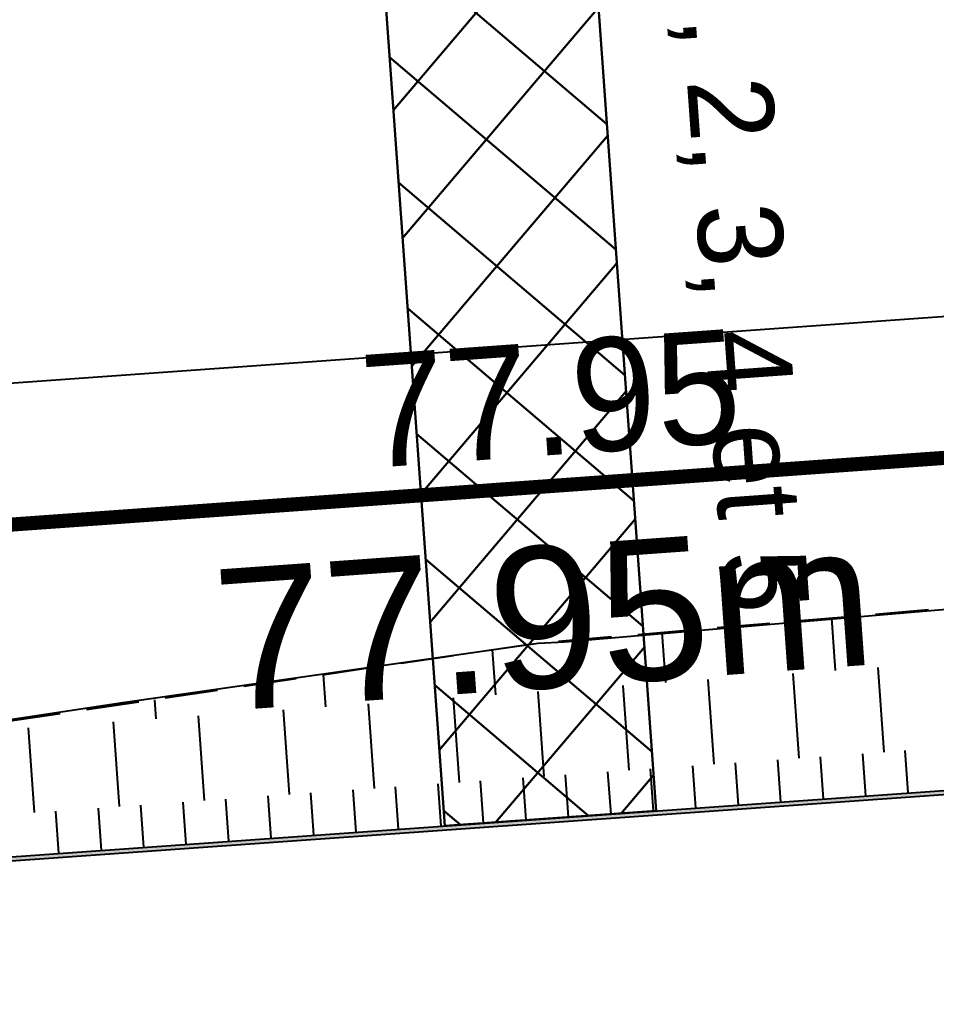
# Model space of a CAD drawing. Header units: metres. Extents: x 1851758 to 1852050, y 5187822 to 5188223.
# Drawn here: x 1851935.4 to 1851941.89, y 5187885.45 to 5187892.36 of the extents above; entities that cross this region are included whole.
import ezdxf
from ezdxf.enums import TextEntityAlignment as Align

# ---------------------------------------------------------------- set-up
doc = ezdxf.new("R2010")
doc.units = ezdxf.units.M
doc.header["$LTSCALE"] = 2.5
doc.linetypes.add('L8', pattern=[0.225, 0.15, -0.075])
for name, color, linetype in [('PFM_VRD ET 2D', 7, 'CONTINUOUS'), ('PRO_VOI', 7, 'CONTINUOUS'), ('PRO_VOI_PLANCHETTES', 232, 'CONTINUOUS')]:
    doc.layers.add(name, color=color, linetype=linetype)
for name, color, linetype, lineweight in [('POUB', 7, 'CONTINUOUS', 30), ('PRO_PAR', 1, 'CONTINUOUS', 35), ('PRO_PAR_COT', 200, 'CONTINUOUS', 20), ('PRO_PAR_COT_DA', 150, 'CONTINUOUS', 20), ('PRO_PAR_DA', 1, 'CONTINUOUS', 35), ('PRO_PAR_SURF', 157, 'CONTINUOUS', 20)]:
    doc.layers.add(name, color=color, linetype=linetype, lineweight=lineweight)
doc.layers.add('PRO_PAR_CONT_DA', color=40, linetype='CONTINUOUS', plot=False)
doc.layers.add('PRO_PAR_CONT_DA_D', color=7, linetype='CONTINUOUS', plot=False)
doc.styles.add('_ECRITURE', font='NEWSGOTN.TTF')
doc.styles.add('Ecriture', font='NEWSGOTN.TTF')
doc.styles.get("Standard").update_dxf_attribs({"font": 'arial.ttf'})

msp = doc.modelspace()

# ---------------------------------------------------------------- hatches: boundary and pattern name
at = {"layer": 'POUB', "linetype": 'Continuous'}
h = msp.add_hatch(dxfattribs=at)
h.set_pattern_fill('ANSI37', color=32, scale=0.2)
h.set_pattern_definition([(49.6408, (1851854.909, 5187836.0582), (-0.4838697, 0.4112117), []), (139.6408, (1851854.909, 5187836.0582), (-0.4112117, -0.4838697), [])])
h.paths.add_polyline_path([(1851936.9058, 5187907.5813), (1851938.4019, 5187907.6887), (1851939.9048, 5187886.768), (1851938.4086, 5187886.6616)])
at = {"layer": 'PRO_VOI_PLANCHETTES'}
h = msp.add_hatch(color=256, dxfattribs=at)
h.dxf.hatch_style = 1
h.paths.add_polyline_path([(1851899.1364, 5187902.8628), (1851900.494, 5187883.9652), (1851977.1871, 5187889.4194), (1851978.221, 5187892.2356), (1851977.132, 5187910.471), (1851977.1619, 5187910.4732), (1851978.2513, 5187892.2311), (1851977.2085, 5187889.3908), (1851900.4662, 5187883.9331), (1851899.1065, 5187902.8607)])

# ---------------------------------------------------------------- linework, layer by layer
at = {"layer": 'PFM_VRD ET 2D', "flags": 128}
msp.add_lwpolyline([(1851922.7669, 5187885.5191), (1851936.1333, 5187887.5345), (1851939.0686, 5187887.9532), (1851939.2563, 5187887.9637), (1851953.17, 5187889.152), (1851953.7588, 5187889.1606), (1851956.6423, 5187889.1053), (1851969.1311, 5187889.4834)], dxfattribs=at)
at = {"layer": 'POUB', "color": 32, "flags": 128}
msp.add_lwpolyline([(1851936.9058, 5187907.5813), (1851938.4019, 5187907.6887), (1851939.9048, 5187886.768), (1851938.4086, 5187886.6616)], close=True, dxfattribs=at)
at = {"layer": 'PRO_PAR', "const_width": 0.1, "flags": 128}
msp.add_lwpolyline([(1851900.327, 5187886.29), (1851978.0774, 5187891.8445)], dxfattribs=at)
at = {"layer": 'PRO_PAR_CONT_DA', "flags": 128}
msp.add_lwpolyline([(1851978.0774, 5187891.8445), (1851978.221, 5187892.2356), (1851977.132, 5187910.471), (1851898.9931, 5187904.8577), (1851900.327, 5187886.29)], close=True, dxfattribs=at)
at = {"layer": 'PRO_PAR_CONT_DA_D', "flags": 128}
msp.add_lwpolyline([(1851977.1865, 5187892.7834), (1851976.1941, 5187909.4011), (1851900.0622, 5187903.9319), (1851901.2528, 5187887.3587)], close=True, dxfattribs=at)
at = {"layer": 'PRO_PAR_DA', "flags": 128}
msp.add_lwpolyline([(1851900.327, 5187886.29), (1851978.0774, 5187891.8445)], dxfattribs=at)
at = {"layer": 'PRO_PAR_SURF', "flags": 128}
for points in [[(1851898.9931, 5187904.8577), (1851977.132, 5187910.471), (1851978.221, 5187892.2356), (1851977.1871, 5187889.4194), (1851900.494, 5187883.9652)], [(1851977.132, 5187910.471), (1851898.9931, 5187904.8577), (1851900.494, 5187883.9652), (1851977.1871, 5187889.4194), (1851978.221, 5187892.2356)], [(1851977.132, 5187910.471), (1851978.221, 5187892.2356), (1851978.0774, 5187891.8445), (1851900.327, 5187886.29), (1851898.9931, 5187904.8577)]]:
    msp.add_lwpolyline(points, close=True, dxfattribs=at)
at = {"layer": 'PRO_VOI', "color": 32}
for p, q in [((1851941.1731, 5187887.7604, 297.2628), (1851941.1468, 5187888.1298, 297.2628)), ((1851939.9716, 5187887.675, 297.2628), (1851939.9465, 5187888.0278, 297.2628)), ((1851938.7702, 5187887.5895, 297.2628), (1851938.7477, 5187887.9058, 297.2628)), ((1851937.5687, 5187887.5041, 297.2628), (1851937.5527, 5187887.7296, 297.2628)), ((1851940.9153, 5187887.1406, 297.2628), (1851940.8727, 5187887.7391, 297.2628)), ((1851941.516, 5187887.1833, 297.2628), (1851941.4734, 5187887.7818, 297.2628)), ((1851940.3146, 5187887.0979, 297.2628), (1851940.272, 5187887.6963, 297.2628)), ((1851939.1131, 5187887.0124, 297.2628), (1851939.0705, 5187887.6109, 297.2628)), ((1851939.7138, 5187887.0551, 297.2628), (1851939.6713, 5187887.6536, 297.2628)), ((1851936.3673, 5187887.4187, 297.2628), (1851936.3577, 5187887.5534, 297.2628)), ((1851937.9117, 5187886.927, 297.2628), (1851937.8691, 5187887.5255, 297.2628)), ((1851938.5124, 5187886.9697, 297.2628), (1851938.4698, 5187887.5682, 297.2628)), ((1851937.3109, 5187886.8843, 297.2628), (1851937.2684, 5187887.4827, 297.2628)), ((1851936.1095, 5187886.7988, 297.2628), (1851936.0669, 5187887.3973, 297.2628)), ((1851936.7102, 5187886.8415, 297.2628), (1851936.6677, 5187887.44, 297.2628)), ((1851935.5088, 5187886.7561, 297.2628), (1851935.4662, 5187887.3546, 297.2628)), ((1851941.6875, 5187886.8947, 297.2628), (1851941.6662, 5187887.194, 297.2628)), ((1851940.486, 5187886.8093, 297.2628), (1851940.4647, 5187887.1085, 297.2628)), ((1851940.7864, 5187886.8307, 297.2628), (1851940.7651, 5187887.1299, 297.2628)), ((1851941.0867, 5187886.852, 297.2628), (1851941.0655, 5187887.1513, 297.2628)), ((1851941.3871, 5187886.8734, 297.2628), (1851941.3658, 5187887.1726, 297.2628)), ((1851939.5849, 5187886.7452, 297.2628), (1851939.5636, 5187887.0445, 297.2628)), ((1851939.8853, 5187886.7666, 297.2628), (1851939.864, 5187887.0658, 297.2628)), ((1851940.1857, 5187886.7879, 297.2628), (1851940.1644, 5187887.0872, 297.2628)), ((1851938.6838, 5187886.6811, 297.2628), (1851938.6626, 5187886.9804, 297.2628)), ((1851938.9842, 5187886.7025, 297.2628), (1851938.9629, 5187887.0017, 297.2628)), ((1851939.2846, 5187886.7239, 297.2628), (1851939.2633, 5187887.0231, 297.2628)), ((1851937.7828, 5187886.617, 297.2628), (1851937.7615, 5187886.9163, 297.2628)), ((1851938.0831, 5187886.6384, 297.2628), (1851938.0618, 5187886.9377, 297.2628)), ((1851938.3835, 5187886.6598, 297.2628), (1851938.3622, 5187886.959, 297.2628)), ((1851936.5813, 5187886.5316, 297.2628), (1851936.56, 5187886.8309, 297.2628)), ((1851936.8817, 5187886.553, 297.2628), (1851936.8604, 5187886.8522, 297.2628)), ((1851937.182, 5187886.5743, 297.2628), (1851937.1608, 5187886.8736, 297.2628)), ((1851937.4824, 5187886.5957, 297.2628), (1851937.4611, 5187886.8949, 297.2628)), ((1851935.6802, 5187886.4675, 297.2628), (1851935.659, 5187886.7668, 297.2628)), ((1851935.9806, 5187886.4889, 297.2628), (1851935.9593, 5187886.7881, 297.2628)), ((1851936.281, 5187886.5102, 297.2628), (1851936.2597, 5187886.8095, 297.2628))]:
    msp.add_line(p, q, dxfattribs=at)
at = {"layer": 'PRO_VOI', "flags": 128}
msp.add_lwpolyline([(1851900.327, 5187886.29), (1851900.494, 5187883.9652), (1851977.1871, 5187889.4194), (1851978.0774, 5187891.8445)], dxfattribs=at)
at = {"layer": 'PRO_VOI', "color": 34, "linetype": 'L8', "elevation": 297.2628, "flags": 128}
msp.add_lwpolyline([(1851973.826, 5187889.1803), (1851971.3652, 5187889.5105), (1851969.1311, 5187889.4834), (1851953.17, 5187889.152), (1851939.0686, 5187887.9532), (1851922.7647, 5187885.549)], dxfattribs=at)
at = {"layer": 'PRO_VOI_PLANCHETTES', "flags": 128}
msp.add_lwpolyline([(1851899.1364, 5187902.8628), (1851900.494, 5187883.9652), (1851977.1871, 5187889.4194), (1851978.221, 5187892.2356), (1851977.132, 5187910.471), (1851977.1619, 5187910.4732), (1851978.2513, 5187892.2311), (1851977.2085, 5187889.3908), (1851900.4662, 5187883.9331), (1851899.1065, 5187902.8607)], close=True, dxfattribs=at)

# ---------------------------------------------------------------- texts
at = {"layer": 'POUB', "color": 32, "style": '_ECRITURE'}
msp.add_text('Servitude de tréfonds au profit des lots 1, 2, 3, 4 et 5', height=0.6, rotation=274.10893, dxfattribs=at).set_placement((1851939.955, 5187897.464), align=Align.MIDDLE)
at = {"layer": 'PRO_PAR_COT', "insert": (1851939.1586, 5187889.6779), "char_height": 0.8, "attachment_point": 5, "rotation": 4.08631, "style": 'Ecriture'}
msp.add_mtext('\\A1;77.95', dxfattribs=at)
at = {"layer": 'PRO_PAR_COT_DA', "insert": (1851939.1111, 5187888.1307), "char_height": 1, "attachment_point": 5, "rotation": 4.08631}
msp.add_mtext('\\A1;77.95m', dxfattribs=at)

doc.saveas('drawing.dxf')
